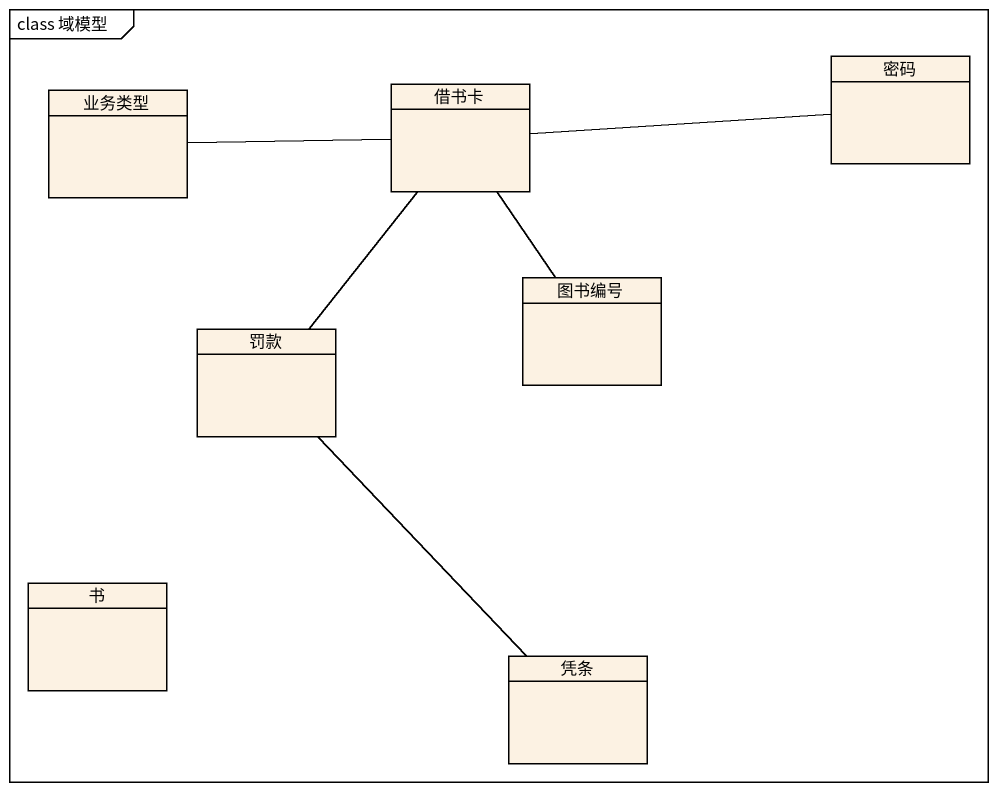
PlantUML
@startuml
mainframe class 域模型
hide circle
hide empty members
class 业务类型
class 借书卡
class 密码
class 图书编号
class 罚款
class 书
class 凭条
业务类型 -right- 借书卡
借书卡 -right- 密码
借书卡 -- 图书编号
借书卡 -- 罚款
罚款 -- 凭条
@enduml
